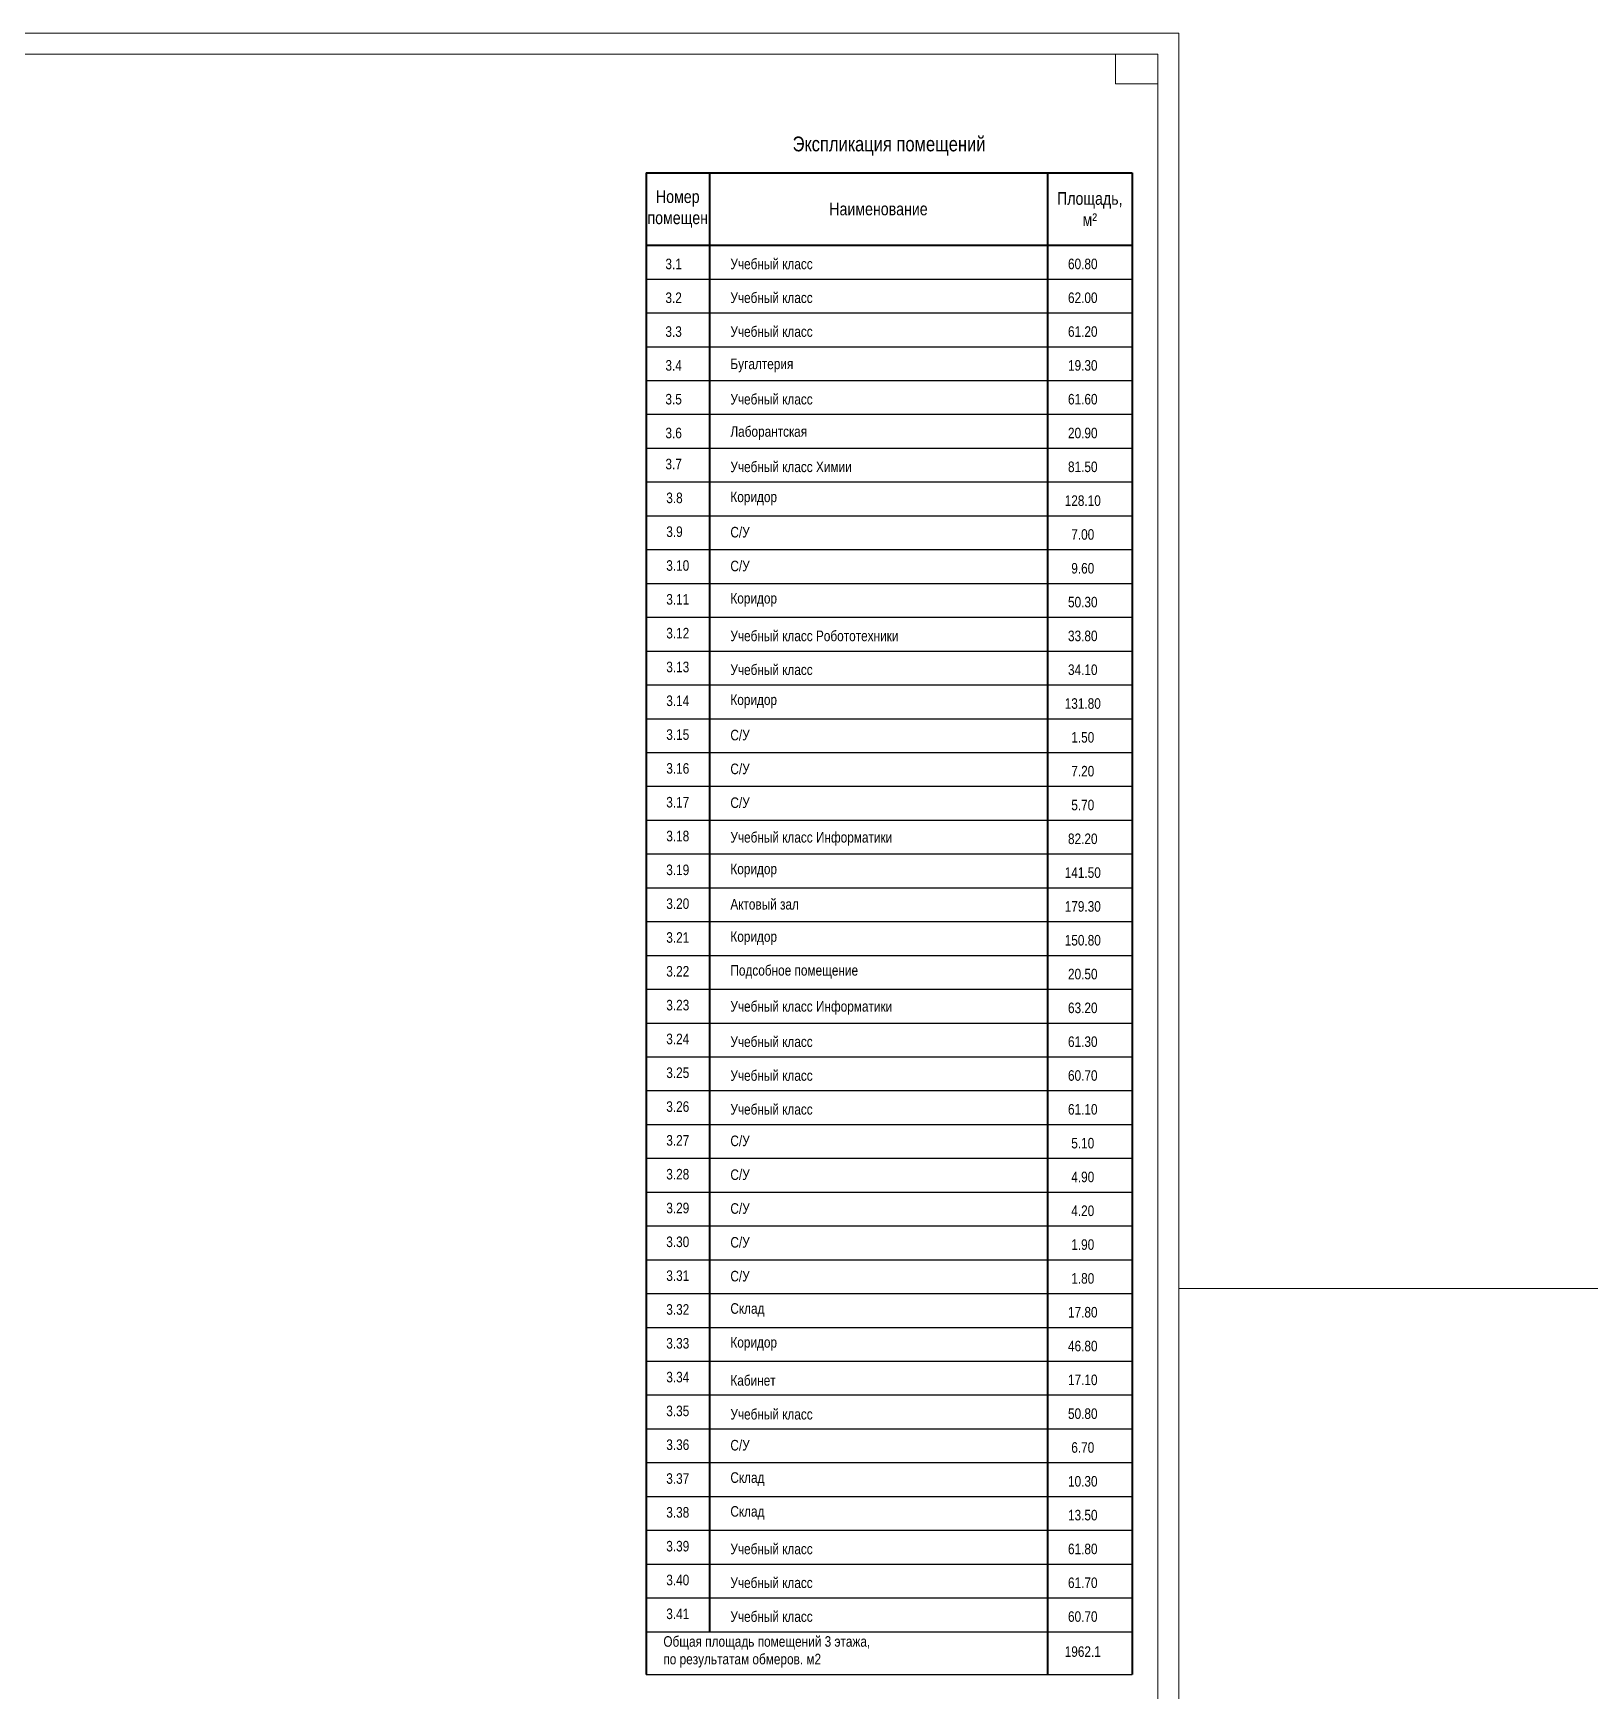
# Model space of a CAD drawing. Header units: millimetres. Extents: x 1982 to 10001982, y -1005230 to 4320529.
# Drawn here: x 2573034 to 2609872, y 1143633 to 1182850 of the extents above; entities that cross this region are included whole.
import ezdxf

# ---------------------------------------------------------------- set-up
doc = ezdxf.new("R2010")
doc.units = ezdxf.units.MM
doc.layers.add('Level 50', color=7, linetype='Continuous', lineweight=0)
doc.layers.add('размеры оси', color=163, linetype='Continuous')
doc.styles.add('_ТАБЛИЧНЫЙ(1-100)', font='arial.ttf', dxfattribs={"width": 0.8, "height": 300})
doc.styles.add('_ТЕКСТОВЫЙ', font='arial.ttf', dxfattribs={"width": 0.8})

# ---------------------------------------------------------------- blocks, each defined once
blk = doc.blocks.new('*U49')
at = {"color": 7, "linetype": 'Continuous', "lineweight": 0}
blk.add_line((68.362, 0), (63.075, 0), dxfattribs=at)
at = {"color": 7, "linetype": 'Continuous', "lineweight": 0, "flags": 128}
blk.add_lwpolyline([(63.075, 29.7), (63.075, -29.7), (-63.075, -29.7), (-63.075, 29.7), (63.075, 29.7)], close=True, dxfattribs=at)
at = {"layer": 'Level 50', "color": 7, "linetype": 'Continuous', "lineweight": 13}
for p, q in [((62.575, 29.2), (-61.075, 29.2)), ((61.575, 29.2), (61.575, 28.5)), ((62.575, 29.2), (62.575, -29.2)), ((61.575, 28.5), (62.575, 28.5))]:
    blk.add_line(p, q, dxfattribs=at)

msp = doc.modelspace()

# ---------------------------------------------------------------- linework, layer by layer
at = {"color": 0, "linetype": 'ByBlock', "lineweight": 40}
for p, q in [((2587538.026, 1179544.767), (2599038.026, 1179544.767)), ((2587538.026, 1179544.767), (2587538.026, 1144016.378)), ((2589038.026, 1179544.767), (2589038.026, 1145032.34)), ((2597038.026, 1179544.767), (2597038.026, 1144016.378)), ((2599038.026, 1179544.767), (2599038.026, 1144016.378)), ((2587538.026, 1177832.34), (2599038.026, 1177832.34))]:
    msp.add_line(p, q, dxfattribs=at)
at = {"color": 0, "linetype": 'ByBlock', "lineweight": -2}
for p, q in [((2587538.026, 1177032.34), (2599038.026, 1177032.34)), ((2587538.026, 1176232.34), (2599038.026, 1176232.34)), ((2587538.026, 1175432.34), (2599038.026, 1175432.34)), ((2587538.026, 1174632.34), (2599038.026, 1174632.34)), ((2587538.026, 1173832.34), (2599038.026, 1173832.34)), ((2587538.026, 1173032.34), (2599038.026, 1173032.34)), ((2587538.026, 1172232.34), (2599038.026, 1172232.34)), ((2587538.026, 1171432.34), (2599038.026, 1171432.34)), ((2587538.026, 1170632.34), (2599038.026, 1170632.34)), ((2587538.026, 1169832.34), (2599038.026, 1169832.34)), ((2587538.026, 1169032.34), (2599038.026, 1169032.34)), ((2587538.026, 1168232.34), (2599038.026, 1168232.34)), ((2587538.026, 1167432.34), (2599038.026, 1167432.34)), ((2587538.026, 1166632.34), (2599038.026, 1166632.34)), ((2587538.026, 1165832.34), (2599038.026, 1165832.34)), ((2587538.026, 1165032.34), (2599038.026, 1165032.34)), ((2587538.026, 1164232.34), (2599038.026, 1164232.34)), ((2587538.026, 1163432.34), (2599038.026, 1163432.34)), ((2587538.026, 1162632.34), (2599038.026, 1162632.34)), ((2587538.026, 1161832.34), (2599038.026, 1161832.34)), ((2587538.026, 1161032.34), (2599038.026, 1161032.34)), ((2587538.026, 1160232.34), (2599038.026, 1160232.34)), ((2587538.026, 1159432.34), (2599038.026, 1159432.34)), ((2587538.026, 1158632.34), (2599038.026, 1158632.34)), ((2587538.026, 1157832.34), (2599038.026, 1157832.34)), ((2587538.026, 1157032.34), (2599038.026, 1157032.34)), ((2587538.026, 1156232.34), (2599038.026, 1156232.34)), ((2587538.026, 1155432.34), (2599038.026, 1155432.34)), ((2587538.026, 1154632.34), (2599038.026, 1154632.34)), ((2587538.026, 1153832.34), (2599038.026, 1153832.34)), ((2587538.026, 1153032.34), (2599038.026, 1153032.34)), ((2587538.026, 1152232.34), (2599038.026, 1152232.34)), ((2587538.026, 1151432.34), (2599038.026, 1151432.34)), ((2587538.026, 1150632.34), (2599038.026, 1150632.34)), ((2587538.026, 1149832.34), (2599038.026, 1149832.34)), ((2587538.026, 1149032.34), (2599038.026, 1149032.34)), ((2587538.026, 1148232.34), (2599038.026, 1148232.34)), ((2587538.026, 1147432.34), (2599038.026, 1147432.34)), ((2587538.026, 1146632.34), (2599038.026, 1146632.34)), ((2587538.026, 1145832.34), (2599038.026, 1145832.34)), ((2587538.026, 1145032.34), (2599038.026, 1145032.34))]:
    msp.add_line(p, q, dxfattribs=at)
at = {"color": 7, "linetype": 'Continuous', "lineweight": 0}
msp.add_line((2605434.31, 1153150.016), (2610721.797, 1153150.016), dxfattribs=at)
at = {"layer": 'размеры оси', "color": 7, "lineweight": 30}
msp.add_line((2587538.026, 1144016.378), (2599038.026, 1144016.378), dxfattribs=at)

# ---------------------------------------------------------------- block references
at = {"layer": 'Level 50', "color": 7, "linetype": 'Continuous', "lineweight": 13, "xscale": 1000, "yscale": 1000, "zscale": 1000}
msp.add_blockref('*U49', (2537071.824, 1153149.979), dxfattribs=at)

# ---------------------------------------------------------------- texts
at = {"color": 0, "linetype": 'ByBlock', "lineweight": -2}
for s, insert, char_height, width, attachment_point, style in [('Экспликация помещений', (2593288.026, 1180178.1), 350, 10900, 5, '_ТЕКСТОВЫЙ'), ('Номер помещен', (2588288.026, 1178688.553), 300, 1300, 5, '_ТАБЛИЧНЫЙ(1-100)'), ('Площадь, м²', (2598038.026, 1178688.553), 300, 1800, 5, '_ТАБЛИЧНЫЙ(1-100)'), ('Наименование', (2593038.026, 1178688.553), 300, 7800, 5, '_ТАБЛИЧНЫЙ(1-100)'), ('3.1', (2588190.383, 1177388.8), 250, 7800, 5, '_ТАБЛИЧНЫЙ(1-100)'), ('\\pxql;Учебный класс', (2595956.643, 1177388.8), 250, 12845.89456, 5, '_ТАБЛИЧНЫЙ(1-100)'), ('60.80', (2597871.95, 1177388.8), 250, 7800, 5, '_ТАБЛИЧНЫЙ(1-100)'), ('3.2', (2588190.383, 1176588.8), 250, 7800, 5, '_ТАБЛИЧНЫЙ(1-100)'), ('\\pxql;Учебный класс', (2595956.643, 1176588.8), 250, 12845.89456, 5, '_ТАБЛИЧНЫЙ(1-100)'), ('62.00', (2597871.95, 1176588.8), 250, 7800, 5, '_ТАБЛИЧНЫЙ(1-100)'), ('3.3', (2588190.383, 1175788.8), 250, 7800, 5, '_ТАБЛИЧНЫЙ(1-100)'), ('\\pxql;Учебный класс', (2595956.643, 1175788.8), 250, 12845.89456, 5, '_ТАБЛИЧНЫЙ(1-100)'), ('61.20', (2597871.95, 1175788.8), 250, 7800, 5, '_ТАБЛИЧНЫЙ(1-100)'), ('3.4', (2588190.383, 1174988.8), 250, 7800, 5, '_ТАБЛИЧНЫЙ(1-100)'), ('\\pxql;Бугалтерия', (2595956.643, 1174988.8), 250, 12845.89456, 5, '_ТАБЛИЧНЫЙ(1-100)'), ('19.30', (2597871.95, 1174988.8), 250, 7800, 5, '_ТАБЛИЧНЫЙ(1-100)'), ('3.5', (2588190.383, 1174188.8), 250, 7800, 5, '_ТАБЛИЧНЫЙ(1-100)'), ('\\pxql;Учебный класс', (2595956.643, 1174188.8), 250, 12845.89456, 5, '_ТАБЛИЧНЫЙ(1-100)'), ('61.60', (2597871.95, 1174188.8), 250, 7800, 5, '_ТАБЛИЧНЫЙ(1-100)'), ('3.6', (2588190.383, 1173388.8), 250, 7800, 5, '_ТАБЛИЧНЫЙ(1-100)'), ('\\pxql;Лаборантская', (2595956.643, 1173388.8), 250, 12845.89456, 5, '_ТАБЛИЧНЫЙ(1-100)'), ('20.90', (2597871.95, 1173388.8), 250, 7800, 5, '_ТАБЛИЧНЫЙ(1-100)'), ('3.7', (2588190.383, 1172654.112), 250, 7800, 5, '_ТАБЛИЧНЫЙ(1-100)'), ('\\pxql;Учебный класс Химии', (2595956.643, 1172588.8), 250, 12845.89456, 5, '_ТАБЛИЧНЫЙ(1-100)'), ('81.50', (2597871.95, 1172588.8), 250, 7800, 5, '_ТАБЛИЧНЫЙ(1-100)'), ('\\pxql;3.8', (2591916.304, 1171854.112), 250, 7800, 5, '_ТАБЛИЧНЫЙ(1-100)'), ('\\pxql;Коридор', (2595956.643, 1171842.656), 250, 12845.89456, 5, '_ТАБЛИЧНЫЙ(1-100)'), ('128.10', (2597871.95, 1171788.8), 250, 7800, 5, '_ТАБЛИЧНЫЙ(1-100)'), ('\\pxql;3.9', (2591916.304, 1171054.112), 250, 7800, 5, '_ТАБЛИЧНЫЙ(1-100)'), ('\\pxql;С/У', (2595956.643, 1171042.656), 250, 12845.89456, 5, '_ТАБЛИЧНЫЙ(1-100)'), ('7.00', (2597871.95, 1170988.8), 250, 7800, 5, '_ТАБЛИЧНЫЙ(1-100)'), ('\\pxql;3.10', (2591916.304, 1170254.112), 250, 7800, 5, '_ТАБЛИЧНЫЙ(1-100)'), ('\\pxql;С/У', (2595956.643, 1170242.656), 250, 12845.89456, 5, '_ТАБЛИЧНЫЙ(1-100)'), ('9.60', (2597871.95, 1170188.8), 250, 7800, 5, '_ТАБЛИЧНЫЙ(1-100)'), ('\\pxql;3.11', (2591916.304, 1169454.112), 250, 7800, 5, '_ТАБЛИЧНЫЙ(1-100)'), ('\\pxql;Коридор', (2595956.643, 1169442.656), 250, 12845.89456, 5, '_ТАБЛИЧНЫЙ(1-100)'), ('50.30', (2597871.95, 1169388.8), 250, 7800, 5, '_ТАБЛИЧНЫЙ(1-100)'), ('\\pxql;3.12', (2591916.304, 1168654.112), 250, 7800, 5, '_ТАБЛИЧНЫЙ(1-100)'), ('\\pxql;Учебный класс Робототехники', (2595956.643, 1168588.8), 250, 12845.89456, 5, '_ТАБЛИЧНЫЙ(1-100)'), ('33.80', (2597871.95, 1168588.8), 250, 7800, 5, '_ТАБЛИЧНЫЙ(1-100)'), ('\\pxql;3.13', (2591916.304, 1167854.112), 250, 7800, 5, '_ТАБЛИЧНЫЙ(1-100)'), ('\\pxql;Учебный класс', (2595956.643, 1167788.8), 250, 12845.89456, 5, '_ТАБЛИЧНЫЙ(1-100)'), ('34.10', (2597871.95, 1167788.8), 250, 7800, 5, '_ТАБЛИЧНЫЙ(1-100)'), ('\\pxql;3.14', (2591916.304, 1167054.112), 250, 7800, 5, '_ТАБЛИЧНЫЙ(1-100)'), ('\\pxql;Коридор', (2595956.643, 1167042.656), 250, 12845.89456, 5, '_ТАБЛИЧНЫЙ(1-100)'), ('131.80', (2597871.95, 1166988.8), 250, 7800, 5, '_ТАБЛИЧНЫЙ(1-100)'), ('\\pxql;3.15', (2591916.304, 1166254.112), 250, 7800, 5, '_ТАБЛИЧНЫЙ(1-100)'), ('\\pxql;С/У', (2595956.643, 1166242.656), 250, 12845.89456, 5, '_ТАБЛИЧНЫЙ(1-100)'), ('1.50', (2597871.95, 1166188.8), 250, 7800, 5, '_ТАБЛИЧНЫЙ(1-100)'), ('\\pxql;3.16', (2591916.304, 1165454.112), 250, 7800, 5, '_ТАБЛИЧНЫЙ(1-100)'), ('\\pxql;С/У', (2595956.643, 1165442.656), 250, 12845.89456, 5, '_ТАБЛИЧНЫЙ(1-100)'), ('7.20', (2597871.95, 1165388.8), 250, 7800, 5, '_ТАБЛИЧНЫЙ(1-100)'), ('\\pxql;3.17', (2591916.304, 1164654.112), 250, 7800, 5, '_ТАБЛИЧНЫЙ(1-100)'), ('\\pxql;С/У', (2595956.643, 1164642.656), 250, 12845.89456, 5, '_ТАБЛИЧНЫЙ(1-100)'), ('5.70', (2597871.95, 1164588.8), 250, 7800, 5, '_ТАБЛИЧНЫЙ(1-100)'), ('\\pxql;3.18', (2591916.304, 1163854.112), 250, 7800, 5, '_ТАБЛИЧНЫЙ(1-100)'), ('\\pxql;Учебный класс Информатики', (2595956.643, 1163788.8), 250, 12845.89456, 5, '_ТАБЛИЧНЫЙ(1-100)'), ('82.20', (2597871.95, 1163788.8), 250, 7800, 5, '_ТАБЛИЧНЫЙ(1-100)'), ('\\pxql;3.19', (2591916.304, 1163054.112), 250, 7800, 5, '_ТАБЛИЧНЫЙ(1-100)'), ('\\pxql;Коридор', (2595956.643, 1163040.592), 250, 12845.89456, 5, '_ТАБЛИЧНЫЙ(1-100)'), ('141.50', (2597871.95, 1162988.8), 250, 7800, 5, '_ТАБЛИЧНЫЙ(1-100)'), ('\\pxql;Актовый зал', (2595956.643, 1162240.592), 250, 12845.89456, 5, '_ТАБЛИЧНЫЙ(1-100)'), ('\\pxql;3.20', (2591916.304, 1162254.112), 250, 7800, 5, '_ТАБЛИЧНЫЙ(1-100)'), ('179.30', (2597871.95, 1162188.8), 250, 7800, 5, '_ТАБЛИЧНЫЙ(1-100)'), ('\\pxql;Коридор', (2595956.643, 1161440.592), 250, 12845.89456, 5, '_ТАБЛИЧНЫЙ(1-100)'), ('\\pxql;3.21', (2591916.304, 1161454.112), 250, 7800, 5, '_ТАБЛИЧНЫЙ(1-100)'), ('150.80', (2597871.95, 1161388.8), 250, 7800, 5, '_ТАБЛИЧНЫЙ(1-100)'), ('\\pxql;Подсобное помещение', (2595956.643, 1160642.656), 250, 12845.89456, 5, '_ТАБЛИЧНЫЙ(1-100)'), ('\\pxql;3.22', (2591916.304, 1160654.112), 250, 7800, 5, '_ТАБЛИЧНЫЙ(1-100)'), ('20.50', (2597871.95, 1160588.8), 250, 7800, 5, '_ТАБЛИЧНЫЙ(1-100)'), ('\\pxql;3.23', (2591916.304, 1159854.112), 250, 7800, 5, '_ТАБЛИЧНЫЙ(1-100)'), ('\\pxql;Учебный класс Информатики', (2595956.643, 1159788.8), 250, 12845.89456, 5, '_ТАБЛИЧНЫЙ(1-100)'), ('63.20', (2597871.95, 1159788.8), 250, 7800, 5, '_ТАБЛИЧНЫЙ(1-100)'), ('\\pxql;3.24', (2591916.304, 1159054.112), 250, 7800, 5, '_ТАБЛИЧНЫЙ(1-100)'), ('\\pxql;Учебный класс', (2595956.643, 1158988.8), 250, 12845.89456, 5, '_ТАБЛИЧНЫЙ(1-100)'), ('61.30', (2597871.95, 1158988.8), 250, 7800, 5, '_ТАБЛИЧНЫЙ(1-100)'), ('\\pxql;3.25', (2591916.304, 1158254.112), 250, 7800, 5, '_ТАБЛИЧНЫЙ(1-100)'), ('\\pxql;Учебный класс', (2595956.643, 1158188.8), 250, 12845.89456, 5, '_ТАБЛИЧНЫЙ(1-100)'), ('60.70', (2597871.95, 1158188.8), 250, 7800, 5, '_ТАБЛИЧНЫЙ(1-100)'), ('\\pxql;3.26', (2591916.304, 1157454.112), 250, 7800, 5, '_ТАБЛИЧНЫЙ(1-100)'), ('\\pxql;Учебный класс', (2595956.643, 1157388.8), 250, 12845.89456, 5, '_ТАБЛИЧНЫЙ(1-100)'), ('61.10', (2597871.95, 1157388.8), 250, 7800, 5, '_ТАБЛИЧНЫЙ(1-100)'), ('\\pxql;3.27', (2591916.304, 1156654.112), 250, 7800, 5, '_ТАБЛИЧНЫЙ(1-100)'), ('\\pxql;С/У', (2595956.643, 1156642.656), 250, 12845.89456, 5, '_ТАБЛИЧНЫЙ(1-100)'), ('5.10', (2597871.95, 1156588.8), 250, 7800, 5, '_ТАБЛИЧНЫЙ(1-100)'), ('\\pxql;3.28', (2591916.304, 1155854.112), 250, 7800, 5, '_ТАБЛИЧНЫЙ(1-100)'), ('\\pxql;С/У', (2595956.643, 1155842.656), 250, 12845.89456, 5, '_ТАБЛИЧНЫЙ(1-100)'), ('4.90', (2597871.95, 1155788.8), 250, 7800, 5, '_ТАБЛИЧНЫЙ(1-100)'), ('\\pxql;3.29', (2591916.304, 1155054.112), 250, 7800, 5, '_ТАБЛИЧНЫЙ(1-100)'), ('\\pxql;С/У', (2595956.643, 1155042.656), 250, 12845.89456, 5, '_ТАБЛИЧНЫЙ(1-100)'), ('4.20', (2597871.95, 1154988.8), 250, 7800, 5, '_ТАБЛИЧНЫЙ(1-100)'), ('\\pxql;3.30', (2591916.304, 1154254.112), 250, 7800, 5, '_ТАБЛИЧНЫЙ(1-100)'), ('\\pxql;С/У', (2595956.643, 1154242.656), 250, 12845.89456, 5, '_ТАБЛИЧНЫЙ(1-100)'), ('1.90', (2597871.95, 1154188.8), 250, 7800, 5, '_ТАБЛИЧНЫЙ(1-100)'), ('\\pxql;3.31', (2591916.304, 1153454.112), 250, 7800, 5, '_ТАБЛИЧНЫЙ(1-100)'), ('\\pxql;С/У', (2595956.643, 1153442.656), 250, 12845.89456, 5, '_ТАБЛИЧНЫЙ(1-100)'), ('1.80', (2597871.95, 1153388.8), 250, 7800, 5, '_ТАБЛИЧНЫЙ(1-100)'), ('\\pxql;3.32', (2591916.304, 1152654.112), 250, 7800, 5, '_ТАБЛИЧНЫЙ(1-100)'), ('\\pxql;Склад', (2595956.643, 1152642.656), 250, 12845.89456, 5, '_ТАБЛИЧНЫЙ(1-100)'), ('17.80', (2597871.95, 1152588.8), 250, 7800, 5, '_ТАБЛИЧНЫЙ(1-100)'), ('\\pxql;3.33', (2591916.304, 1151854.112), 250, 7800, 5, '_ТАБЛИЧНЫЙ(1-100)'), ('\\pxql;Коридор', (2595956.643, 1151840.592), 250, 12845.89456, 5, '_ТАБЛИЧНЫЙ(1-100)'), ('46.80', (2597871.95, 1151788.8), 250, 7800, 5, '_ТАБЛИЧНЫЙ(1-100)'), ('\\pxql;3.34', (2591916.304, 1151054.112), 250, 7800, 5, '_ТАБЛИЧНЫЙ(1-100)'), ('\\pxql;Кабинет', (2595956.643, 1150975.911), 250, 12845.89456, 5, '_ТАБЛИЧНЫЙ(1-100)'), ('17.10', (2597871.95, 1150988.8), 250, 7800, 5, '_ТАБЛИЧНЫЙ(1-100)'), ('\\pxql;3.35', (2591916.304, 1150254.112), 250, 7800, 5, '_ТАБЛИЧНЫЙ(1-100)'), ('\\pxql;Учебный класс', (2595956.643, 1150175.911), 250, 12845.89456, 5, '_ТАБЛИЧНЫЙ(1-100)'), ('50.80', (2597871.95, 1150188.8), 250, 7800, 5, '_ТАБЛИЧНЫЙ(1-100)'), ('\\pxql;3.36', (2591916.304, 1149454.112), 250, 7800, 5, '_ТАБЛИЧНЫЙ(1-100)'), ('\\pxql;С/У', (2595956.643, 1149442.656), 250, 12845.89456, 5, '_ТАБЛИЧНЫЙ(1-100)'), ('6.70', (2597871.95, 1149388.8), 250, 7800, 5, '_ТАБЛИЧНЫЙ(1-100)'), ('\\pxql;3.37', (2591916.304, 1148654.112), 250, 7800, 5, '_ТАБЛИЧНЫЙ(1-100)'), ('\\pxql;Склад', (2595956.643, 1148642.656), 250, 12845.89456, 5, '_ТАБЛИЧНЫЙ(1-100)'), ('10.30', (2597871.95, 1148588.8), 250, 7800, 5, '_ТАБЛИЧНЫЙ(1-100)'), ('\\pxql;3.38', (2591916.304, 1147854.112), 250, 7800, 5, '_ТАБЛИЧНЫЙ(1-100)'), ('\\pxql;Склад', (2595956.643, 1147842.656), 250, 12845.89456, 5, '_ТАБЛИЧНЫЙ(1-100)'), ('13.50', (2597871.95, 1147788.8), 250, 7800, 5, '_ТАБЛИЧНЫЙ(1-100)'), ('\\pxql;3.39', (2591916.304, 1147054.112), 250, 7800, 5, '_ТАБЛИЧНЫЙ(1-100)'), ('\\pxql;Учебный класс', (2595956.643, 1146988.8), 250, 12845.89456, 5, '_ТАБЛИЧНЫЙ(1-100)'), ('61.80', (2597871.95, 1146988.8), 250, 7800, 5, '_ТАБЛИЧНЫЙ(1-100)'), ('\\pxql;3.40', (2591916.304, 1146254.112), 250, 7800, 5, '_ТАБЛИЧНЫЙ(1-100)'), ('\\pxql;Учебный класс', (2595956.643, 1146188.8), 250, 12845.89456, 5, '_ТАБЛИЧНЫЙ(1-100)'), ('61.70', (2597871.95, 1146188.8), 250, 7800, 5, '_ТАБЛИЧНЫЙ(1-100)'), ('\\pxql;3.41', (2591916.304, 1145454.112), 250, 7800, 5, '_ТАБЛИЧНЫЙ(1-100)'), ('\\pxql;Учебный класс', (2595956.643, 1145388.8), 250, 12845.89456, 5, '_ТАБЛИЧНЫЙ(1-100)'), ('60.70', (2597871.95, 1145388.8), 250, 7800, 5, '_ТАБЛИЧНЫЙ(1-100)'), ('\\H1x;\\W0.8;Общая площадь помещений 3 этажа, \\Pпо результатам обмеров. м2', (2587947.368, 1144555.659), 250, 12845.89456, 4, '_ТАБЛИЧНЫЙ(1-100)'), ('1962.1', (2597871.95, 1144559.565), 250, 7800, 5, '_ТАБЛИЧНЫЙ(1-100)')]:
    msp.add_mtext(s, dxfattribs=dict(at, insert=insert, char_height=char_height, width=width, attachment_point=attachment_point, style=style))

doc.saveas('drawing.dxf')
